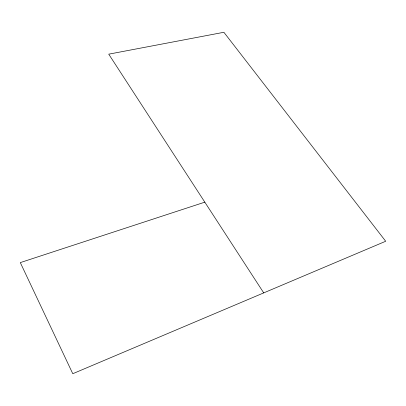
<?xml version="1.0" encoding="UTF-8"?>
<svg xmlns="http://www.w3.org/2000/svg" width="406" height="406" viewBox="0 0 406 406"><rect width="100%" height="100%" fill="white"/><g stroke="black" fill="none" stroke-linecap="round" stroke-linejoin="round"><path stroke-width="0.61" d="M204.817 202.158L20.3 262.601L72.775 373.713L385.7 241.26L223.884 32.287L108.732 54.165L263.722 292.888"/></g></svg>
